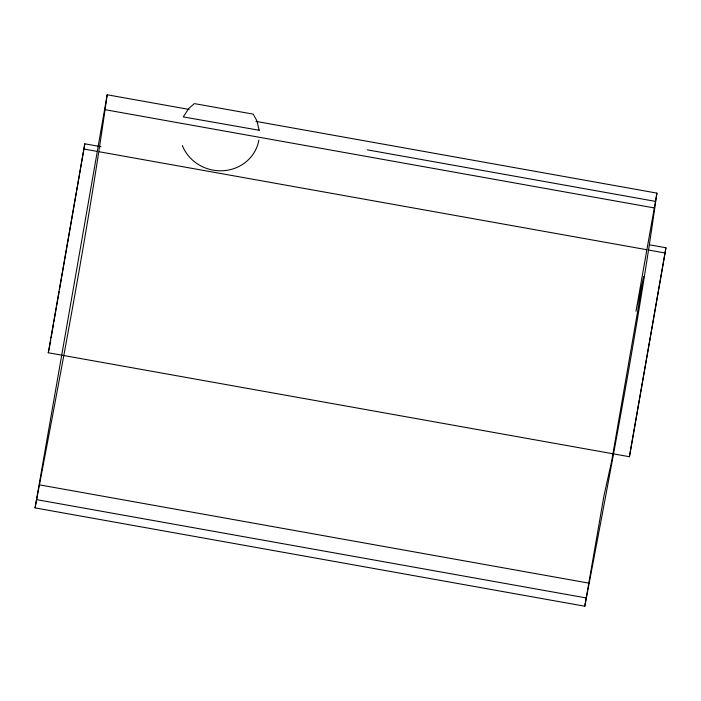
<?xml version="1.0" encoding="UTF-8"?>
<svg xmlns="http://www.w3.org/2000/svg" width="701" height="701" viewBox="0 0 701 701"><rect width="100%" height="100%" fill="white"/><g stroke="black" fill="none" stroke-linecap="round" stroke-linejoin="round"><path stroke-width="1.05" d="M255.926 121.378L656.907 193.108C638.558 323.783 613.804 453.547 589.173 583.188L584.783 606.225L35.05 507.892L39.44 484.855C64.08 355.214 88.834 225.45 107.174 94.775L189.095 109.426M649.774 244.877L665.95 247.768L629.419 456.719L48.273 352.761L84.803 143.81L100.979 146.702M49.613 346.513L50.735 340.046M51.112 337.882L53.539 323.871M53.916 321.715L56.352 307.695M56.728 305.54L59.156 291.528M59.532 289.364L84.803 143.81M35.05 507.892L107.174 94.775M584.783 606.225L603.876 496.264L611.587 461.477L643.702 276.492L635.991 311.279L656.907 193.108M629.419 456.719L665.95 247.768M48.273 352.761L49.42 347.591M367.271 149.83L655.085 201.31M104.598 109.601L654.331 207.943M83.656 148.989L97.273 151.425M99.367 151.793L646.944 249.749M649.1 250.134L664.802 252.938M39.44 484.855L589.173 583.188M36.873 499.69L586.597 598.023M258.853 140.095A39.896 37.626 12.5 0 1 223.531 170.702A39.896 37.626 12.5 0 1 182.356 145.528M259.177 130.255L183.25 116.909L188.797 108.445L194.379 103.608L253.192 114.132L256.811 120.607L259.177 130.255"/></g></svg>
